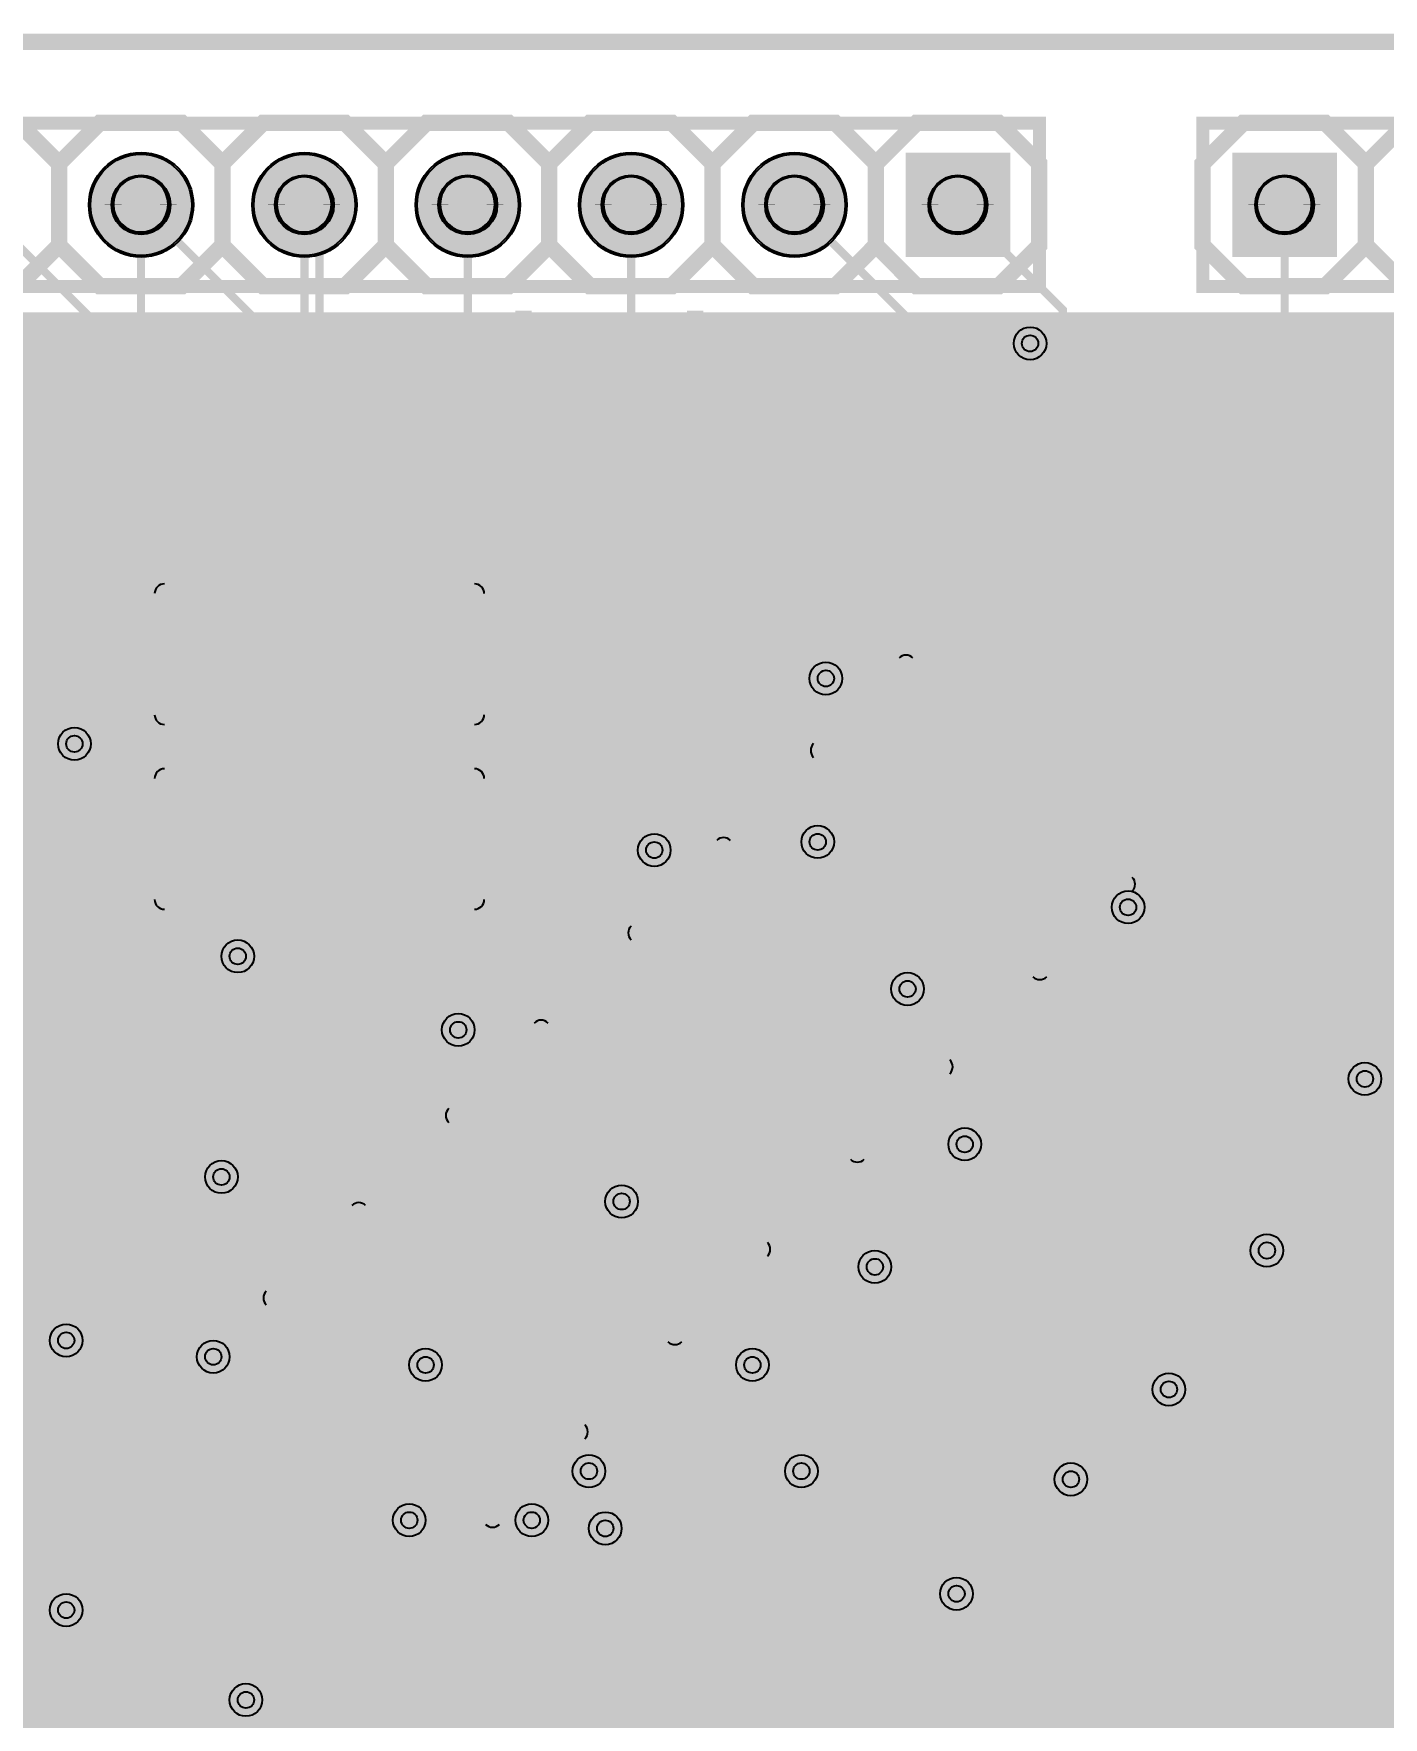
# Model space of a CAD drawing. Header units: millimetres. Extents: x -1 to 102, y -8 to 54.
# Drawn here: x 48.13 to 69.12, y 27.29 to 53.45 of the extents above; entities that cross this region are included whole.
import ezdxf

# ---------------------------------------------------------------- set-up
doc = ezdxf.new("R2010")
doc.units = ezdxf.units.MM
for name, color, linetype, true_color in [('BoardOutLine', 7, 'Continuous', 0xff00ff), ('BottomLayer', 7, 'Continuous', 0x0000ff), ('BottomSolderMaskLayer', 7, 'Continuous', 0xaa00ff), ('Document', 7, 'Continuous', 0xffffff), ('Hole', 7, 'Continuous', 0x222222), ('Multi-Layer', 7, 'Continuous', 0xc0c0c0), ('TopLayer', 7, 'Continuous', 0xff0000), ('TopPasteMaskLayer', 7, 'Continuous', 0x808080), ('TopSilkLayer', 7, 'Continuous', 0xffcc00), ('TopSolderMaskLayer', 7, 'Continuous', 0x800080)]:
    doc.layers.add(name, color=color, linetype=linetype, true_color=true_color)

msp = doc.modelspace()

# ---------------------------------------------------------------- hatches: boundary and pattern name
at = {"layer": 'BottomSilkLayer'}
msp.add_hatch(color=256, dxfattribs=at).paths.add_polyline_path([(42.443, 49.124), (91.443, 49.124), (91.443, 4.124), (42.443, 4.124), (42.443, 49.124)])
at = {"layer": 'BottomSolderMaskLayer'}
for points in [[(48.992, 50.794, 1), (50.618, 50.794, 1)], [(51.532, 50.794, 1), (53.158, 50.794, 1)], [(54.072, 50.794, 1), (55.698, 50.794, 1)], [(56.612, 50.794, 1), (58.238, 50.794, 1)], [(59.152, 50.794, 1), (60.778, 50.794, 1)], [(63.318, 49.981), (61.692, 49.981), (61.692, 51.607), (63.318, 51.607)], [(66.772, 51.607), (68.398, 51.607), (68.398, 49.981), (66.772, 49.981)]]:
    msp.add_hatch(color=256, dxfattribs=at).paths.add_polyline_path(points)
at = {"layer": 'Document'}
for points in [[(48.342, 43.297), (48.342, 44.297), (48.192, 44.297), (48.192, 43.297)], [(48.567, 43.722), (48.567, 43.872), (47.967, 43.872), (47.967, 43.722)], [(48.342, 40.423), (48.342, 41.423), (48.192, 41.423), (48.192, 40.423)], [(48.567, 40.848), (48.567, 40.998), (47.967, 40.998), (47.967, 40.848)]]:
    msp.add_hatch(color=256, dxfattribs=at).paths.add_polyline_path(points)
at = {"layer": 'Multi-Layer'}
for points in [[(49.018, 50.794, 1), (50.592, 50.794, 1)], [(51.558, 50.794, 1), (53.132, 50.794, 1)], [(54.098, 50.794, 1), (55.672, 50.794, 1)], [(56.638, 50.794, 1), (58.212, 50.794, 1)], [(59.178, 50.794, 1), (60.752, 50.794, 1)], [(63.292, 50.006), (61.718, 50.006), (61.718, 51.581), (63.292, 51.581)], [(66.798, 51.581), (68.372, 51.581), (68.372, 50.006), (66.798, 50.006)]]:
    msp.add_hatch(color=256, dxfattribs=at).paths.add_polyline_path(points)
at = {"layer": 'TopLayer'}
for points in [[(47.817, 44.597), (49.452, 44.597), (49.452, 42.997), (47.817, 42.997)], [(51.728, 42.948), (51.728, 44.676), (50.243, 44.676), (50.243, 42.948)], [(53.428, 42.948), (53.428, 44.676), (54.913, 44.676), (54.913, 42.948)], [(61.526, 41.265), (62.748, 42.487), (61.698, 43.537), (60.476, 42.315)], [(47.817, 41.723), (49.452, 41.723), (49.452, 40.123), (47.817, 40.123)], [(51.728, 40.074), (51.728, 41.802), (50.243, 41.802), (50.243, 40.074)], [(53.428, 40.074), (53.428, 41.802), (54.913, 41.802), (54.913, 40.074)], [(62.728, 40.063), (63.95, 41.285), (65, 40.235), (63.778, 39.013)], [(58.69, 38.429), (59.912, 39.651), (58.862, 40.701), (57.64, 39.479)], [(59.892, 37.227), (61.114, 38.449), (62.164, 37.399), (60.942, 36.177)], [(55.853, 35.593), (57.075, 36.814), (56.025, 37.865), (54.803, 36.643)], [(67.264, 36.923, -0.785398), (67.066, 36.725), (68, 35.792, -0.785398), (68.198, 35.99)], [(66.911, 36.57, -0.785398), (66.713, 36.372), (67.646, 35.438, -0.785398), (67.844, 35.636)], [(66.557, 36.216, -0.785398), (66.359, 36.018), (67.293, 35.085, -0.785398), (67.491, 35.283)], [(66.204, 35.862, -0.785398), (66.006, 35.664), (66.939, 34.731, -0.785398), (67.137, 34.929)], [(57.055, 34.39), (58.277, 35.612), (59.327, 34.562), (58.105, 33.34)], [(65.85, 35.509, -0.785398), (65.652, 35.311), (66.586, 34.377, -0.785398), (66.784, 34.575)], [(65.496, 35.155, -0.785398), (65.298, 34.957), (66.232, 34.024, -0.785398), (66.43, 34.222)], [(53.017, 32.756), (54.239, 33.978), (53.189, 35.028), (51.967, 33.806)], [(65.143, 34.802, -0.785398), (64.945, 34.604), (65.878, 33.671, -0.785398), (66.076, 33.869)], [(64.789, 34.448, -0.785398), (64.591, 34.25), (65.525, 33.317, -0.785398), (65.723, 33.515)], [(64.436, 34.095, -0.785398), (64.238, 33.897), (65.171, 32.963, -0.785398), (65.369, 33.161)], [(64.082, 33.741, -0.785398), (63.884, 33.543), (64.818, 32.61, -0.785398), (65.016, 32.808)], [(68.834, 33.388), (75.552, 26.67), (68.834, 19.953), (62.117, 26.67)], [(63.729, 33.388, -0.785398), (63.531, 33.19), (64.464, 32.256, -0.785398), (64.662, 32.454)], [(63.375, 33.034, -0.785398), (63.177, 32.836), (64.111, 31.902, -0.785398), (64.309, 32.1)], [(54.219, 31.554), (55.441, 32.776), (56.491, 31.726), (55.269, 30.504)], [(63.022, 32.681, -0.785398), (62.824, 32.483), (63.757, 31.549, -0.785398), (63.955, 31.747)], [(62.668, 32.327, -0.785398), (62.47, 32.129), (63.403, 31.196, -0.785398), (63.601, 31.394)], [(62.315, 31.973, -0.785398), (62.117, 31.775), (63.05, 30.842, -0.785398), (63.248, 31.04)], [(61.961, 31.62, -0.785398), (61.763, 31.422), (62.696, 30.488, -0.785398), (62.894, 30.686)], [(61.607, 31.266, -0.785398), (61.409, 31.068), (62.343, 30.135, -0.785398), (62.541, 30.333)], [(61.254, 30.913, -0.785398), (61.056, 30.715), (61.989, 29.781, -0.785398), (62.187, 29.979)], [(60.9, 30.559, -0.785398), (60.702, 30.361), (61.636, 29.428, -0.785398), (61.834, 29.626)], [(60.547, 30.206, -0.785398), (60.349, 30.008), (61.282, 29.074, -0.785398), (61.48, 29.272)], [(60.193, 29.852, -0.785398), (59.995, 29.654), (60.929, 28.721, -0.785398), (61.127, 28.919)], [(59.84, 29.498, -0.785398), (59.642, 29.3), (60.575, 28.367, -0.785398), (60.773, 28.565)], [(59.486, 29.145, -0.785398), (59.288, 28.947), (60.222, 28.013, -0.785398), (60.42, 28.211)], [(59.132, 28.791, -0.785398), (58.934, 28.593), (59.868, 27.66, -0.785398), (60.066, 27.858)], [(58.779, 28.438, -0.785398), (58.581, 28.24), (59.514, 27.307, -0.785398), (59.712, 27.505)]]:
    msp.add_hatch(color=256, dxfattribs=at).paths.add_polyline_path(points)
at = {"layer": 'TopPasteMaskLayer'}
for points in [[(47.817, 44.497), (47.817, 44.126), (47.917, 44.026), (48.273, 44.026), (48.373, 43.926), (48.373, 43.667), (48.273, 43.567), (47.917, 43.567), (47.817, 43.467), (47.817, 43.097), (47.917, 42.997), (49.352, 42.997), (49.452, 43.097), (49.452, 44.497), (49.352, 44.597), (47.917, 44.597)], [(51.728, 43.048), (51.728, 43.418), (51.628, 43.518), (51.323, 43.518), (51.223, 43.618), (51.223, 44.005), (51.323, 44.105), (51.628, 44.105), (51.728, 44.205), (51.728, 44.576), (51.628, 44.676), (50.343, 44.676), (50.243, 44.576), (50.243, 43.048), (50.343, 42.948), (51.628, 42.948)], [(53.428, 43.048), (53.428, 43.418), (53.528, 43.518), (53.833, 43.518), (53.933, 43.618), (53.933, 44.005), (53.833, 44.105), (53.528, 44.105), (53.428, 44.205), (53.428, 44.576), (53.528, 44.676), (54.813, 44.676), (54.913, 44.576), (54.913, 43.048), (54.813, 42.948), (53.528, 42.948)], [(61.597, 41.336), (61.859, 41.598), (61.859, 41.739), (61.643, 41.955), (61.643, 42.096), (61.917, 42.37), (62.058, 42.37), (62.274, 42.155), (62.415, 42.155), (62.677, 42.416), (62.677, 42.558), (61.769, 43.466), (61.627, 43.466), (60.547, 42.386), (60.547, 42.245), (61.455, 41.336)], [(47.817, 41.623), (47.817, 41.252), (47.917, 41.152), (48.273, 41.152), (48.373, 41.052), (48.373, 40.793), (48.273, 40.693), (47.917, 40.693), (47.817, 40.593), (47.817, 40.223), (47.917, 40.123), (49.352, 40.123), (49.452, 40.223), (49.452, 41.623), (49.352, 41.723), (47.917, 41.723)], [(51.728, 40.174), (51.728, 40.544), (51.628, 40.644), (51.323, 40.644), (51.223, 40.744), (51.223, 41.131), (51.323, 41.231), (51.628, 41.231), (51.728, 41.331), (51.728, 41.702), (51.628, 41.802), (50.343, 41.802), (50.243, 41.702), (50.243, 40.174), (50.343, 40.074), (51.628, 40.074)], [(53.428, 40.174), (53.428, 40.544), (53.528, 40.644), (53.833, 40.644), (53.933, 40.744), (53.933, 41.131), (53.833, 41.231), (53.528, 41.231), (53.428, 41.331), (53.428, 41.702), (53.528, 41.802), (54.813, 41.802), (54.913, 41.702), (54.913, 40.174), (54.813, 40.074), (53.528, 40.074)], [(62.799, 40.134), (63.061, 40.396), (63.202, 40.396), (63.418, 40.18), (63.559, 40.18), (63.833, 40.454), (63.833, 40.595), (63.618, 40.811), (63.618, 40.952), (63.879, 41.214), (64.021, 41.214), (64.929, 40.306), (64.929, 40.164), (63.849, 39.084), (63.708, 39.084), (62.799, 39.992)], [(58.761, 38.5), (59.022, 38.761), (59.022, 38.903), (58.807, 39.118), (58.807, 39.26), (59.081, 39.534), (59.222, 39.534), (59.438, 39.318), (59.579, 39.318), (59.841, 39.58), (59.841, 39.721), (58.932, 40.63), (58.791, 40.63), (57.71, 39.55), (57.71, 39.408), (58.619, 38.5)], [(59.963, 37.297), (60.224, 37.559), (60.366, 37.559), (60.581, 37.344), (60.723, 37.344), (60.997, 37.618), (60.997, 37.759), (60.781, 37.975), (60.781, 38.116), (61.043, 38.378), (61.184, 38.378), (62.093, 37.469), (62.093, 37.328), (61.013, 36.247), (60.871, 36.247), (59.963, 37.156)], [(55.924, 35.663), (56.186, 35.925), (56.186, 36.067), (55.97, 36.282), (55.97, 36.424), (56.244, 36.698), (56.386, 36.698), (56.601, 36.482), (56.743, 36.482), (57.004, 36.744), (57.004, 36.885), (56.096, 37.794), (55.954, 37.794), (54.874, 36.713), (54.874, 36.572), (55.783, 35.663)], [(67.264, 36.923, -0.785398), (67.066, 36.725), (68, 35.792, -0.785398), (68.198, 35.99)], [(66.911, 36.57, -0.785398), (66.713, 36.372), (67.646, 35.438, -0.785398), (67.844, 35.636)], [(66.557, 36.216, -0.785398), (66.359, 36.018), (67.293, 35.085, -0.785398), (67.491, 35.283)], [(66.204, 35.862, -0.785398), (66.006, 35.664), (66.939, 34.731, -0.785398), (67.137, 34.929)], [(57.126, 34.461), (57.388, 34.723), (57.529, 34.723), (57.745, 34.507), (57.886, 34.507), (58.16, 34.781), (58.16, 34.923), (57.945, 35.138), (57.945, 35.28), (58.207, 35.542), (58.348, 35.542), (59.257, 34.633), (59.257, 34.492), (58.176, 33.411), (58.035, 33.411), (57.126, 34.32)], [(65.85, 35.509, -0.785398), (65.652, 35.311), (66.586, 34.377, -0.785398), (66.784, 34.575)], [(65.496, 35.155, -0.785398), (65.298, 34.957), (66.232, 34.024, -0.785398), (66.43, 34.222)], [(53.088, 32.827), (53.349, 33.089), (53.349, 33.23), (53.134, 33.446), (53.134, 33.587), (53.408, 33.861), (53.549, 33.861), (53.765, 33.646), (53.906, 33.646), (54.168, 33.907), (54.168, 34.049), (53.26, 34.958), (53.118, 34.958), (52.038, 33.877), (52.038, 33.736), (52.946, 32.827)], [(65.143, 34.802, -0.785398), (64.945, 34.604), (65.878, 33.671, -0.785398), (66.076, 33.869)], [(64.789, 34.448, -0.785398), (64.591, 34.25), (65.525, 33.317, -0.785398), (65.723, 33.515)], [(64.436, 34.095, -0.785398), (64.238, 33.897), (65.171, 32.963, -0.785398), (65.369, 33.161)], [(64.082, 33.741, -0.785398), (63.884, 33.543), (64.818, 32.61, -0.785398), (65.016, 32.808)], [(68.834, 33.388), (75.552, 26.67), (68.834, 19.953), (62.117, 26.67)], [(63.729, 33.388, -0.785398), (63.531, 33.19), (64.464, 32.256, -0.785398), (64.662, 32.454)], [(63.375, 33.034, -0.785398), (63.177, 32.836), (64.111, 31.902, -0.785398), (64.309, 32.1)], [(54.29, 31.625), (54.552, 31.887), (54.693, 31.887), (54.909, 31.671), (55.05, 31.671), (55.324, 31.945), (55.324, 32.087), (55.108, 32.302), (55.108, 32.444), (55.37, 32.705), (55.512, 32.705), (56.42, 31.797), (56.42, 31.655), (55.34, 30.575), (55.198, 30.575), (54.29, 31.483)], [(63.022, 32.681, -0.785398), (62.824, 32.483), (63.757, 31.549, -0.785398), (63.955, 31.747)], [(62.668, 32.327, -0.785398), (62.47, 32.129), (63.403, 31.196, -0.785398), (63.601, 31.394)], [(62.315, 31.973, -0.785398), (62.117, 31.775), (63.05, 30.842, -0.785398), (63.248, 31.04)], [(61.961, 31.62, -0.785398), (61.763, 31.422), (62.696, 30.488, -0.785398), (62.894, 30.686)], [(61.607, 31.266, -0.785398), (61.409, 31.068), (62.343, 30.135, -0.785398), (62.541, 30.333)], [(61.254, 30.913, -0.785398), (61.056, 30.715), (61.989, 29.781, -0.785398), (62.187, 29.979)], [(60.9, 30.559, -0.785398), (60.702, 30.361), (61.636, 29.428, -0.785398), (61.834, 29.626)], [(60.547, 30.206, -0.785398), (60.349, 30.008), (61.282, 29.074, -0.785398), (61.48, 29.272)], [(60.193, 29.852, -0.785398), (59.995, 29.654), (60.929, 28.721, -0.785398), (61.127, 28.919)], [(59.84, 29.498, -0.785398), (59.642, 29.3), (60.575, 28.367, -0.785398), (60.773, 28.565)], [(59.486, 29.145, -0.785398), (59.288, 28.947), (60.222, 28.013, -0.785398), (60.42, 28.211)], [(59.132, 28.791, -0.785398), (58.934, 28.593), (59.868, 27.66, -0.785398), (60.066, 27.858)], [(58.779, 28.438, -0.785398), (58.581, 28.24), (59.514, 27.307, -0.785398), (59.712, 27.505)]]:
    msp.add_hatch(color=256, dxfattribs=at).paths.add_polyline_path(points)
at = {"layer": 'TopSolderMaskLayer'}
for points in [[(48.992, 50.794, 1), (50.618, 50.794, 1)], [(51.532, 50.794, 1), (53.158, 50.794, 1)], [(54.072, 50.794, 1), (55.698, 50.794, 1)], [(56.612, 50.794, 1), (58.238, 50.794, 1)], [(59.152, 50.794, 1), (60.778, 50.794, 1)], [(63.318, 49.981), (61.692, 49.981), (61.692, 51.607), (63.318, 51.607)], [(66.772, 51.607), (68.398, 51.607), (68.398, 49.981), (66.772, 49.981)], [(47.791, 44.622), (49.477, 44.622), (49.477, 42.971), (47.791, 42.971)], [(51.753, 42.922), (51.753, 44.701), (50.218, 44.701), (50.218, 42.922)], [(53.403, 42.922), (53.403, 44.701), (54.939, 44.701), (54.939, 42.922)], [(61.523, 41.232), (62.787, 42.49), (61.701, 43.571), (60.437, 42.313)], [(47.792, 41.748), (49.477, 41.748), (49.477, 40.097), (47.792, 40.097)], [(51.754, 40.048), (51.754, 41.827), (50.218, 41.827), (50.218, 40.048)], [(53.403, 40.048), (53.403, 41.827), (54.939, 41.827), (54.939, 40.048)], [(62.689, 40.061), (63.953, 41.318), (65.039, 40.237), (63.775, 38.98)], [(58.687, 38.395), (59.951, 39.653), (58.865, 40.734), (57.601, 39.476)], [(59.853, 37.224), (61.117, 38.482), (62.203, 37.401), (60.939, 36.143)], [(55.85, 35.559), (57.114, 36.817), (56.028, 37.898), (54.764, 36.64)], [(67.267, 37.026, -0.785398), (67.034, 36.792), (67.996, 35.689, -0.785398), (68.23, 35.923)], [(66.914, 36.672, -0.785398), (66.68, 36.438), (67.643, 35.336, -0.785398), (67.877, 35.569)], [(66.561, 36.319, -0.785398), (66.327, 36.085), (67.29, 34.982, -0.785398), (67.524, 35.216)], [(66.207, 35.965, -0.785398), (65.973, 35.731), (66.936, 34.628, -0.785398), (67.17, 34.862)], [(57.017, 34.388), (58.28, 35.646), (59.366, 34.565), (58.103, 33.307)], [(65.853, 35.611, -0.785398), (65.619, 35.378), (66.582, 34.275, -0.785398), (66.816, 34.509)], [(53.014, 32.723), (54.278, 33.981), (53.192, 35.062), (51.928, 33.804)], [(65.5, 35.258, -0.785398), (65.266, 35.024), (66.229, 33.921, -0.785398), (66.463, 34.155)], [(65.146, 34.905, -0.785398), (64.912, 34.671), (65.875, 33.568, -0.785398), (66.109, 33.802)], [(64.792, 34.551, -0.785398), (64.559, 34.317), (65.522, 33.214, -0.785398), (65.755, 33.448)], [(64.439, 34.197, -0.785398), (64.205, 33.963), (65.168, 32.861, -0.785398), (65.402, 33.095)], [(64.086, 33.844, -0.785398), (63.852, 33.61), (64.815, 32.507, -0.785398), (65.049, 32.741)], [(68.834, 33.424), (75.588, 26.67), (68.834, 19.917), (62.081, 26.67)], [(63.732, 33.49, -0.785398), (63.498, 33.256), (64.461, 32.154, -0.785398), (64.695, 32.388)], [(63.378, 33.136, -0.785398), (63.145, 32.903), (64.107, 31.8, -0.785398), (64.341, 32.034)], [(54.18, 31.552), (55.444, 32.809), (56.53, 31.729), (55.266, 30.471)], [(63.025, 32.783, -0.785398), (62.791, 32.549), (63.754, 31.447, -0.785398), (63.988, 31.68)], [(62.671, 32.43, -0.785398), (62.437, 32.196), (63.4, 31.093, -0.785398), (63.634, 31.327)], [(62.318, 32.076, -0.785398), (62.084, 31.842), (63.047, 30.739, -0.785398), (63.281, 30.973)], [(61.964, 31.722, -0.785398), (61.73, 31.489), (62.693, 30.386, -0.785398), (62.927, 30.62)], [(61.611, 31.369, -0.785398), (61.377, 31.135), (62.34, 30.032, -0.785398), (62.574, 30.266)], [(61.257, 31.015, -0.785398), (61.023, 30.781), (61.986, 29.679, -0.785398), (62.22, 29.913)], [(60.903, 30.662, -0.785398), (60.67, 30.428), (61.633, 29.325, -0.785398), (61.866, 29.559)], [(60.55, 30.308, -0.785398), (60.316, 30.074), (61.279, 28.972, -0.785398), (61.513, 29.205)], [(60.197, 29.955, -0.785398), (59.963, 29.721), (60.926, 28.618, -0.785398), (61.16, 28.852)], [(59.843, 29.601, -0.785398), (59.609, 29.367), (60.572, 28.264, -0.785398), (60.806, 28.498)], [(59.489, 29.247, -0.785398), (59.255, 29.014), (60.218, 27.911, -0.785398), (60.452, 28.145)], [(59.136, 28.894, -0.785398), (58.902, 28.66), (59.865, 27.557, -0.785398), (60.099, 27.791)], [(58.782, 28.541, -0.785398), (58.548, 28.307), (59.511, 27.204, -0.785398), (59.745, 27.438)]]:
    msp.add_hatch(color=256, dxfattribs=at).paths.add_polyline_path(points)

# ---------------------------------------------------------------- linework, layer by layer
at = {"layer": 'BoardOutLine', "const_width": 0.254}
msp.add_lwpolyline([(-0.026, 53.327), (96.51, 53.327), (98.034, 51.803), (98.034, 40.373), (99.716, 38.729)], dxfattribs=at)
at = {"layer": 'BottomLayer'}
for points, const_width in [([(92.985, 50.794), (92.958, 50.794), (89.662, 47.498), (54.991, 47.498), (53.213, 45.72), (53.213, 24.765)], 0.508), ([(49.805, 50.794), (49.805, 20.722), (39.751, 10.668), (21.59, 10.668), (19.685, 12.573)], 0.127), ([(52.345, 50.794), (52.345, 22.755), (39.879, 10.286), (23.874, 10.286), (23.496, 9.905)], 0.127), ([(57.277, 18.034), (57.346, 18.034), (57.883, 18.571), (65.025, 11.429), (72.645, 11.429), (83.567, 22.351), (86.488, 22.351), (88.012, 23.875), (88.012, 28.32), (85.472, 30.86), (83.567, 30.86), (72.772, 41.655), (64.771, 41.655), (53.975, 30.859), (53.975, 30.353)], 0.508), ([(55.88, 30.353), (55.753, 30.353), (55.372, 30.734), (65.532, 40.894), (72.263, 40.894), (83.185, 29.972), (85.09, 29.972), (87.122, 27.94), (87.122, 24.13), (86.233, 23.241), (83.185, 23.241), (72.263, 12.319), (65.659, 12.319), (54.483, 23.495), (54.483, 26.035), (53.975, 26.543)], 0.508), ([(65.151, 39.878), (65.105, 39.878), (64.811, 40.172)], 0.508), ([(57.277, 35.306), (57.277, 35.28), (57.836, 34.721)], 0.508), ([(67.31, 34.544), (67.31, 33.909), (66.04, 32.639), (65.786, 32.385)], 0.127), ([(60.071, 31.115), (56.769, 31.115)], 0.127), ([(62.484, 29.21), (64.262, 30.988)], 0.127)]:
    msp.add_lwpolyline(points, dxfattribs=dict(at, const_width=const_width))
at = {"layer": 'BottomSolderMaskLayer'}
for centre, radius in [((49.805, 50.794), 0.813), ((52.345, 50.794), 0.813), ((54.885, 50.794), 0.813), ((57.425, 50.794), 0.813), ((59.965, 50.794), 0.813), ((49.805, 50.794), 0.459), ((52.345, 50.794), 0.459), ((54.885, 50.794), 0.459), ((57.425, 50.794), 0.459), ((59.965, 50.794), 0.459), ((62.505, 50.794), 0.459), ((67.585, 50.794), 0.459)]:
    msp.add_circle(centre, radius, dxfattribs=at)
at = {"layer": 'Document', "const_width": 0.254}
for points in [[(48.53, 51.435), (49.165, 52.07), (50.435, 52.07), (51.07, 51.435), (51.705, 52.07), (52.975, 52.07), (53.61, 51.435), (54.245, 52.07), (55.515, 52.07), (56.15, 51.435), (56.785, 52.07), (58.055, 52.07), (58.69, 51.435), (59.325, 52.07), (60.595, 52.07), (61.23, 51.435), (61.865, 52.07), (63.135, 52.07), (63.77, 51.435), (63.77, 50.165), (63.135, 49.53), (61.865, 49.53), (61.23, 50.165), (60.595, 49.53), (59.325, 49.53), (58.69, 50.165), (58.055, 49.53), (56.785, 49.53), (56.15, 50.165), (55.515, 49.53), (54.245, 49.53), (53.61, 50.165), (52.975, 49.53), (51.705, 49.53), (51.07, 50.165), (50.435, 49.53), (49.165, 49.53), (48.53, 50.165), (47.895, 49.53)], [(47.895, 52.07), (48.53, 51.435), (48.53, 50.165)], [(68.85, 50.165), (68.215, 49.53), (66.945, 49.53), (66.31, 50.165), (66.31, 51.435), (66.945, 52.07), (68.215, 52.07), (68.85, 51.435)], [(69.485, 49.53), (68.85, 50.165), (68.85, 51.435), (69.485, 52.07)], [(51.07, 50.165), (51.07, 51.435)], [(53.61, 50.165), (53.61, 51.435)], [(56.15, 50.165), (56.15, 51.435)], [(58.69, 50.165), (58.69, 51.435)], [(61.23, 50.165), (61.23, 51.435)]]:
    msp.add_lwpolyline(points, dxfattribs=at)
for points in [[(49.368, 50.797), (49.368, 50.803), (49.368, 50.797)], [(49.368, 50.797), (49.368, 50.803), (49.368, 50.797)], [(49.375, 50.798), (49.375, 50.803), (49.375, 50.798)], [(50.225, 50.798), (50.225, 50.803), (50.225, 50.798)], [(50.233, 50.797), (50.233, 50.803), (50.233, 50.797)], [(50.233, 50.797), (50.233, 50.803), (50.233, 50.797)], [(51.908, 50.797), (51.908, 50.803), (51.908, 50.797)], [(51.908, 50.797), (51.908, 50.803), (51.908, 50.797)], [(51.915, 50.798), (51.915, 50.803), (51.915, 50.798)], [(52.765, 50.798), (52.765, 50.803), (52.765, 50.798)], [(52.773, 50.797), (52.773, 50.803), (52.773, 50.797)], [(52.773, 50.797), (52.773, 50.803), (52.773, 50.797)], [(54.448, 50.797), (54.448, 50.803), (54.448, 50.797)], [(54.448, 50.797), (54.448, 50.803), (54.448, 50.797)], [(54.455, 50.798), (54.455, 50.803), (54.455, 50.798)], [(55.305, 50.798), (55.305, 50.803), (55.305, 50.798)], [(55.313, 50.797), (55.313, 50.803), (55.313, 50.797)], [(55.313, 50.797), (55.313, 50.803), (55.313, 50.797)], [(56.988, 50.797), (56.988, 50.803), (56.988, 50.797)], [(56.988, 50.797), (56.988, 50.803), (56.988, 50.797)], [(56.995, 50.798), (56.995, 50.803), (56.995, 50.798)], [(57.845, 50.798), (57.845, 50.803), (57.845, 50.798)], [(57.853, 50.797), (57.853, 50.803), (57.853, 50.797)], [(57.853, 50.797), (57.853, 50.803), (57.853, 50.797)], [(59.528, 50.797), (59.528, 50.803), (59.528, 50.797)], [(59.528, 50.797), (59.528, 50.803), (59.528, 50.797)], [(59.535, 50.798), (59.535, 50.803), (59.535, 50.798)], [(60.385, 50.798), (60.385, 50.803), (60.385, 50.798)], [(60.393, 50.797), (60.393, 50.803), (60.393, 50.797)], [(60.393, 50.797), (60.393, 50.803), (60.393, 50.797)], [(62.067, 50.797), (62.067, 50.803), (62.067, 50.797)], [(62.067, 50.797), (62.067, 50.803), (62.067, 50.797)], [(62.075, 50.798), (62.075, 50.803), (62.075, 50.798)], [(62.925, 50.798), (62.925, 50.803), (62.925, 50.798)], [(62.932, 50.797), (62.932, 50.803), (62.932, 50.797)], [(62.932, 50.797), (62.932, 50.803), (62.932, 50.797)], [(67.147, 50.797), (67.147, 50.803), (67.147, 50.797)], [(67.147, 50.797), (67.147, 50.803), (67.147, 50.797)], [(67.155, 50.798), (67.155, 50.803), (67.155, 50.798)], [(68.005, 50.798), (68.005, 50.803), (68.005, 50.798)], [(68.012, 50.797), (68.012, 50.803), (68.012, 50.797)], [(68.012, 50.797), (68.012, 50.803), (68.012, 50.797)]]:
    msp.add_lwpolyline(points, close=True, dxfattribs=at)
at = {"layer": 'Document'}
for centre, radius, start, end in [((49.8, 50.803), 0.433, 360, 180), ((49.8, 50.803), 0.433, 360, 180), ((49.8, 50.803), 0.425, 360, 180), ((52.34, 50.803), 0.433, 360, 180), ((52.34, 50.803), 0.433, 360, 180), ((52.34, 50.803), 0.425, 360, 180), ((54.88, 50.803), 0.433, 360, 180), ((54.88, 50.803), 0.433, 360, 180), ((54.88, 50.803), 0.425, 360, 180), ((57.42, 50.803), 0.433, 360, 180), ((57.42, 50.803), 0.433, 360, 180), ((57.42, 50.803), 0.425, 360, 180), ((59.96, 50.803), 0.433, 360, 180), ((59.96, 50.803), 0.433, 360, 180), ((59.96, 50.803), 0.425, 360, 180), ((62.5, 50.803), 0.433, 360, 180), ((62.5, 50.803), 0.433, 360, 180), ((62.5, 50.803), 0.425, 360, 180), ((67.58, 50.803), 0.433, 360, 180), ((67.58, 50.803), 0.433, 360, 180), ((67.58, 50.803), 0.425, 360, 180), ((49.8, 50.797), 0.433, 180, 0), ((49.8, 50.797), 0.433, 180, 0), ((49.8, 50.798), 0.425, 180, 0), ((52.34, 50.797), 0.433, 180, 0), ((52.34, 50.797), 0.433, 180, 0), ((52.34, 50.798), 0.425, 180, 0), ((54.88, 50.797), 0.433, 180, 0), ((54.88, 50.797), 0.433, 180, 0), ((54.88, 50.798), 0.425, 180, 0), ((57.42, 50.797), 0.433, 180, 0), ((57.42, 50.797), 0.433, 180, 0), ((57.42, 50.798), 0.425, 180, 0), ((59.96, 50.797), 0.433, 180, 0), ((59.96, 50.797), 0.433, 180, 0), ((59.96, 50.798), 0.425, 180, 0), ((62.5, 50.797), 0.433, 180, 0), ((62.5, 50.797), 0.433, 180, 0), ((62.5, 50.798), 0.425, 180, 0), ((67.58, 50.797), 0.433, 180, 0), ((67.58, 50.797), 0.433, 180, 0), ((67.58, 50.798), 0.425, 180, 0)]:
    msp.add_arc(centre, radius, start, end, dxfattribs=at)
at = {"layer": 'Hole'}
for centre in [(63.627, 48.641), (60.452, 43.434), (48.768, 42.418), (57.785, 40.767), (60.325, 40.894), (65.151, 39.878), (51.308, 39.116), (61.722, 38.608), (54.737, 37.973), (68.834, 37.211), (62.611, 36.195), (51.054, 35.687), (57.277, 35.306), (67.31, 34.544), (61.214, 34.29), (48.641, 33.147), (50.927, 32.893), (54.229, 32.766), (59.309, 32.766), (65.786, 32.385), (56.769, 31.115), (60.071, 31.115), (64.262, 30.988), (53.975, 30.353), (55.88, 30.353), (57.023, 30.226), (62.484, 29.21), (48.641, 28.956), (51.435, 27.559)]:
    msp.add_circle(centre, 0.127, dxfattribs=at)
at = {"layer": 'Multi-Layer'}
for centre, radius in [((49.805, 50.794), 0.787), ((52.345, 50.794), 0.787), ((54.885, 50.794), 0.787), ((57.425, 50.794), 0.787), ((59.965, 50.794), 0.787), ((49.805, 50.794), 0.445), ((52.345, 50.794), 0.445), ((54.885, 50.794), 0.445), ((57.425, 50.794), 0.445), ((59.965, 50.794), 0.445), ((62.505, 50.794), 0.445), ((67.585, 50.794), 0.445), ((63.627, 48.641), 0.254), ((60.452, 43.434), 0.254), ((48.768, 42.418), 0.254), ((60.325, 40.894), 0.254), ((57.785, 40.767), 0.254), ((65.151, 39.878), 0.254), ((51.308, 39.116), 0.254), ((61.722, 38.608), 0.254), ((54.737, 37.973), 0.254), ((68.834, 37.211), 0.254), ((62.611, 36.195), 0.254), ((51.054, 35.687), 0.254), ((57.277, 35.306), 0.254), ((61.214, 34.29), 0.254), ((67.31, 34.544), 0.254), ((48.641, 33.147), 0.254), ((50.927, 32.893), 0.254), ((54.229, 32.766), 0.254), ((59.309, 32.766), 0.254), ((65.786, 32.385), 0.254), ((56.769, 31.115), 0.254), ((60.071, 31.115), 0.254), ((64.262, 30.988), 0.254), ((53.975, 30.353), 0.254), ((55.88, 30.353), 0.254), ((57.023, 30.226), 0.254), ((62.484, 29.21), 0.254), ((48.641, 28.956), 0.254), ((51.435, 27.559), 0.254)]:
    msp.add_circle(centre, radius, dxfattribs=at)
at = {"layer": 'TopLayer'}
for points, const_width in [([(60.562, 29.285), (59.749, 30.098), (59.31, 30.098), (50.039, 39.369), (48.007, 39.369), (47.372, 40.004), (47.372, 48.147), (44.725, 50.794)], 0.127), ([(47.265, 50.794), (51.944, 46.115), (51.944, 37.845), (59.31, 30.479), (60.074, 30.479), (60.915, 29.641)], 0.127), ([(61.621, 30.347), (60.346, 31.622), (58.802, 31.622), (52.198, 38.226), (52.198, 48.401), (49.805, 50.794)], 0.127), ([(52.579, 43.811), (52.579, 50.56), (52.345, 50.794)], 0.127), ([(54.171, 43.812), (54.885, 44.526), (54.885, 50.794)], 0.127), ([(54.171, 40.938), (57.425, 44.192), (57.425, 50.794)], 0.127), ([(63.742, 32.468), (60.905, 35.305), (60.58, 35.305), (59.31, 36.575), (59.31, 37.845), (61.469, 40.004), (61.469, 40.893), (63.628, 43.052), (63.628, 47.131), (59.965, 50.794)], 0.127), ([(64.098, 32.823), (61.232, 35.686), (60.707, 35.686), (59.691, 36.702), (59.691, 37.647), (61.85, 39.806), (61.85, 40.766), (64.136, 43.052), (64.136, 49.163), (62.505, 50.794)], 0.127), ([(67.585, 50.794), (67.585, 45.995), (62.23, 40.64), (62.23, 39.497), (63.373, 38.354), (63.373, 34.96), (64.804, 33.529)], 0.127), ([(65.157, 33.882), (63.754, 35.285), (63.754, 38.481), (62.484, 39.751), (62.484, 40.386), (70.125, 48.027), (70.125, 50.794)], 0.127), ([(65.864, 34.59), (65.024, 35.43), (65.024, 37.465), (72.665, 45.106), (72.665, 50.794)], 0.127), ([(66.218, 34.943), (65.405, 35.756), (65.405, 37.338), (75.205, 47.138), (75.205, 50.794)], 0.127), ([(77.745, 50.794), (77.745, 49.043), (66.294, 37.592), (66.294, 36.281), (66.925, 35.65)], 0.127), ([(80.285, 50.794), (80.004, 50.794), (66.675, 37.465), (66.675, 36.607), (67.278, 36.004)], 0.127), ([(59.5, 28.226), (58.675, 29.051), (58.675, 29.844), (49.912, 38.607), (45.086, 38.607), (41.276, 42.417), (39.444, 42.417), (38.101, 43.763)], 0.127), ([(40.641, 43.763), (45.416, 38.988), (50.039, 38.988), (59.056, 29.971), (59.056, 29.376), (59.853, 28.579)], 0.127), ([(48.634, 43.796), (50.986, 43.811)], 0.127), ([(61.974, 30.7), (60.671, 32.003), (58.929, 32.003), (52.579, 38.353), (52.579, 43.811)], 0.127), ([(62.682, 31.408), (60.071, 34.019), (60.071, 34.925), (55.626, 39.37), (53.34, 39.37), (52.959, 39.751), (52.959, 42.418), (54.171, 43.63), (54.171, 43.812)], 0.127), ([(48.634, 40.923), (50.986, 40.939)], 0.127), ([(63.036, 31.761), (60.452, 34.345), (60.452, 34.925), (54.44, 40.938), (54.171, 40.938)], 0.127), ([(63.864, 40.149), (64.88, 40.149), (65.151, 39.878)], 0.508), ([(65.511, 34.236), (64.389, 35.358), (64.389, 39.624), (63.864, 40.149)], 0.127), ([(61.028, 37.313), (61.028, 37.914), (61.722, 38.608)], 0.508), ([(59.147, 27.872), (57.301, 29.718), (55.372, 29.718), (46.99, 38.1), (41.148, 38.1)], 0.127), ([(64.45, 33.175), (61.028, 36.597), (61.028, 37.313)], 0.127), ([(65.511, 34.236), (66.473, 33.274), (66.929, 33.274), (68.58, 34.925), (68.58, 35.409), (67.632, 36.357)], 0.127), ([(58.191, 34.476), (58.107, 34.476), (57.277, 35.306)], 0.508), ([(66.571, 35.297), (66.571, 35.283), (67.31, 34.544)], 0.127), ([(58.192, 34.477), (59.012, 33.654), (59.691, 33.654), (62.292, 31.053), (62.33, 31.053)], 0.127), ([(65.786, 32.385), (65.24, 32.385), (64.45, 33.175)], 0.127), ([(44.91, 31.877), (52.451, 31.877), (53.975, 30.353)], 0.508), ([(64.262, 30.988), (64.262, 31.242), (63.389, 32.115)], 0.127), ([(55.355, 31.64), (55.355, 30.878), (55.88, 30.353)], 0.508), ([(56.769, 31.115), (55.88, 31.115), (55.355, 31.64)], 0.127), ([(61.268, 29.993), (61.193, 29.993), (60.071, 31.115)], 0.127), ([(60.207, 28.933), (60.946, 28.194), (62.23, 28.194), (63.246, 29.21), (63.246, 30.137), (62.329, 31.054)], 0.127), ([(61.268, 29.993), (62.051, 29.21), (62.484, 29.21)], 0.127)]:
    msp.add_lwpolyline(points, dxfattribs=dict(at, const_width=const_width))
at = {"layer": 'TopSilkLayer'}
for points, const_width in [([(43.455, 49.524), (43.455, 52.064), (63.775, 52.064), (63.775, 49.524), (61.87, 49.524)], 0.203), ([(86.635, 52.064), (86.635, 49.524), (66.315, 49.524), (66.315, 52.064), (68.22, 52.064)], 0.203), ([(86.635, 52.064), (68.22, 52.064)], 0.203), ([(43.455, 49.524), (61.87, 49.524)], 0.203), ([(58.42, 49.149), (58.42, 44.161), (55.142, 40.883)], 0.254), ([(55.753, 49.149), (55.753, 44.323), (55.245, 43.815)], 0.254), ([(44.527, 44.587), (44.527, 44.667), (44.727, 44.867), (49.687, 44.867), (49.687, 42.757), (44.737, 42.757)], 0.15), ([(50.015, 42.871), (50.015, 44.752)], 0.152), ([(50.167, 44.904), (51.652, 44.904)], 0.152), ([(54.989, 44.904), (53.504, 44.904)], 0.152), ([(55.142, 42.871), (55.142, 44.752)], 0.152), ([(60.261, 42.423), (61.59, 43.753)], 0.152), ([(61.806, 43.753), (62.856, 42.703)], 0.152), ([(51.652, 42.719), (50.167, 42.719)], 0.152), ([(53.504, 42.719), (54.989, 42.719)], 0.152), ([(61.311, 41.157), (60.261, 42.207)], 0.152), ([(44.527, 41.713), (44.527, 41.793), (44.727, 41.993), (49.687, 41.993), (49.687, 39.883), (44.737, 39.883)], 0.15), ([(50.015, 39.998), (50.015, 41.878)], 0.152), ([(50.167, 42.03), (51.652, 42.03)], 0.152), ([(54.989, 42.03), (53.504, 42.03)], 0.152), ([(55.142, 39.998), (55.142, 41.878)], 0.152), ([(65.216, 40.343), (64.166, 41.393)], 0.152), ([(57.424, 39.587), (58.754, 40.916)], 0.152), ([(58.969, 40.916), (60.019, 39.866)], 0.152), ([(63.886, 38.798), (65.216, 40.127)], 0.152), ([(51.652, 39.845), (50.167, 39.845)], 0.152), ([(53.504, 39.845), (54.989, 39.845)], 0.152), ([(62.62, 39.848), (63.671, 38.798)], 0.152), ([(58.474, 38.321), (57.424, 39.371)], 0.152), ([(62.379, 37.506), (61.329, 38.556)], 0.152), ([(54.588, 36.75), (55.917, 38.08)], 0.152), ([(56.133, 38.08), (57.183, 37.03)], 0.152), ([(61.05, 35.961), (62.379, 37.291)], 0.152), ([(59.784, 37.011), (60.834, 35.961)], 0.152), ([(68.307, 36.15), (68.834, 36.677), (69.361, 36.15)], 0.152), ([(55.638, 35.485), (54.588, 36.535)], 0.152), ([(59.543, 34.67), (58.493, 35.72)], 0.152), ([(51.751, 33.914), (53.081, 35.244)], 0.152), ([(53.297, 35.244), (54.347, 34.194)], 0.152), ([(58.213, 33.125), (59.543, 34.455)], 0.152), ([(56.948, 34.175), (57.998, 33.125)], 0.152), ([(52.801, 32.649), (51.751, 33.699)], 0.152), ([(56.707, 31.834), (55.656, 32.884)], 0.152), ([(55.377, 30.289), (56.707, 31.618)], 0.152), ([(54.111, 31.339), (55.161, 30.289)], 0.152)]:
    msp.add_lwpolyline(points, dxfattribs=dict(at, const_width=const_width))
at = {"layer": 'TopSilkLayer', "const_width": 0.152}
msp.add_lwpolyline([(59.399, 26.67), (68.834, 36.105), (78.269, 26.67), (68.834, 17.235), (59.399, 26.67)], close=True, dxfattribs=at)
at = {"layer": 'TopSilkLayer'}
for centre, start, end in [((50.167, 44.752), 90, 180), ((54.989, 44.752), 0, 90), ((61.698, 43.645), 45.0019, 134.9981), ((50.167, 42.871), 180, 270), ((54.989, 42.871), 270, 360), ((60.368, 42.315), 135.0019, 224.9981), ((50.167, 41.878), 90, 180), ((54.989, 41.878), 0, 90), ((58.862, 40.809), 45.0019, 134.9981), ((65.108, 40.235), 315.0019, 44.9981), ((50.167, 39.998), 180, 270), ((54.989, 39.998), 270, 360), ((57.532, 39.479), 135.0019, 224.9981), ((63.778, 38.905), 225.0019, 314.9981), ((56.025, 37.972), 45.0019, 134.9981), ((62.272, 37.399), 315.0019, 44.9981), ((54.695, 36.643), 135.0019, 224.9981), ((60.942, 36.069), 225.0019, 314.9981), ((53.189, 35.136), 45.0019, 134.9981), ((59.435, 34.562), 315.0019, 44.9981), ((51.859, 33.806), 135.0019, 224.9981), ((58.105, 33.233), 225.0019, 314.9981), ((56.599, 31.726), 315.0019, 44.9981), ((55.269, 30.396), 225.0019, 314.9981)]:
    msp.add_arc(centre, 0.152, start, end, dxfattribs=at)
at = {"layer": 'TopSolderMaskLayer'}
for centre, radius in [((49.805, 50.794), 0.813), ((52.345, 50.794), 0.813), ((54.885, 50.794), 0.813), ((57.425, 50.794), 0.813), ((59.965, 50.794), 0.813), ((49.805, 50.794), 0.459), ((52.345, 50.794), 0.459), ((54.885, 50.794), 0.459), ((57.425, 50.794), 0.459), ((59.965, 50.794), 0.459), ((62.505, 50.794), 0.459), ((67.585, 50.794), 0.459)]:
    msp.add_circle(centre, radius, dxfattribs=at)

doc.saveas('drawing.dxf')
